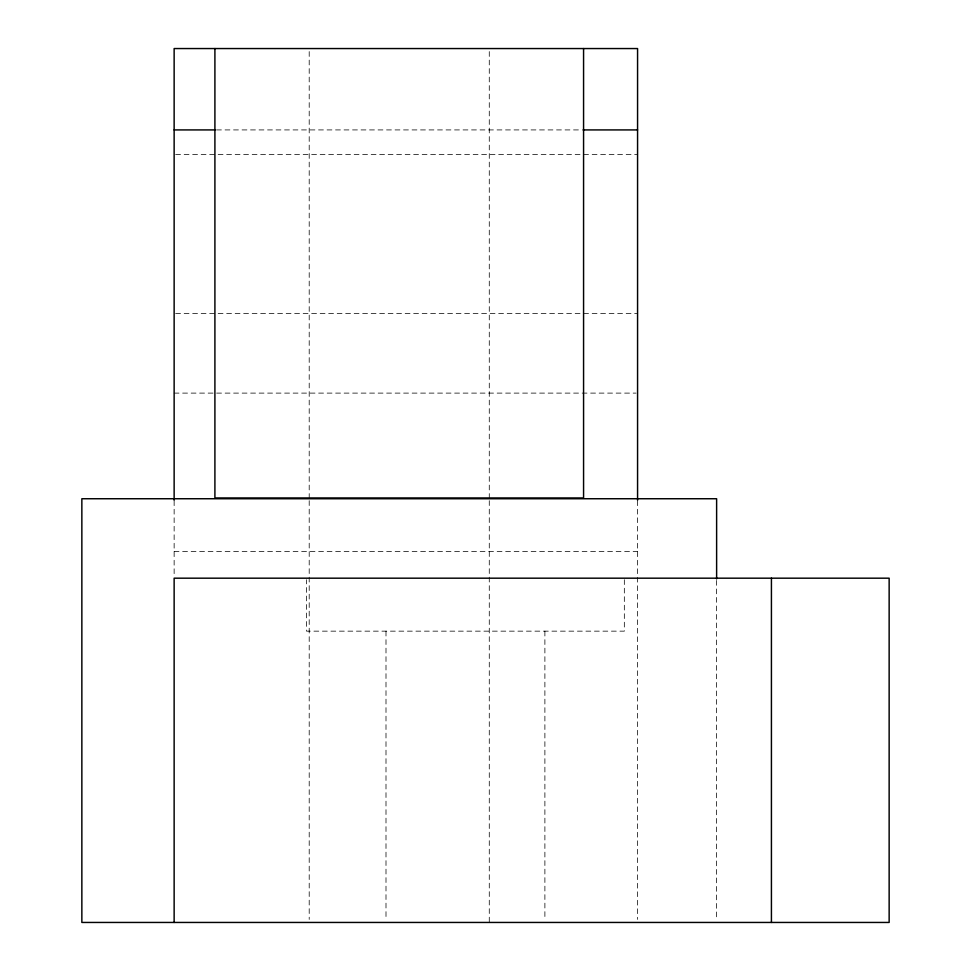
<?xml version="1.0" encoding="UTF-8"?>
<svg xmlns="http://www.w3.org/2000/svg" width="971" height="971" viewBox="0 0 971 971"><rect width="100%" height="100%" fill="white"/><g stroke="black" fill="none" stroke-linecap="round" stroke-linejoin="round"><path stroke-width="0.73" stroke-dasharray="4.86 3.64" d="M216.545 129.92L581.532 129.92M175.654 154.486L637.571 154.486M175.654 313.366L637.571 313.366M174.137 393.109L636.054 393.109M174.137 551.407L637.571 551.407M716.622 580.452L716.622 919.428M637.571 500.781L637.571 919.416M624.329 579.699L624.329 631.15L306.545 631.15L306.545 579.699M544.889 631.15L544.889 919.416M489.275 51.584L489.275 499.155M489.275 500.672L489.275 922.45M385.997 631.15L385.997 919.416M309.203 51.584L309.203 499.155M309.203 500.672L309.203 919.416M174.137 500.781L174.137 576.944"/><path stroke-width="1.46" d="M174.137 129.92L215.028 129.92M583.049 129.92L637.571 129.92M771.423 578.182L771.423 922.45M716.622 578.947L716.622 498.742L81.855 498.742L81.855 922.45L889.145 922.45L889.145 578.182L174.137 578.182L174.137 922.45M637.571 500.247L637.571 48.55L174.137 48.55L174.137 500.247M583.571 48.55L583.571 497.953L214.907 497.953L214.907 48.55"/></g></svg>
